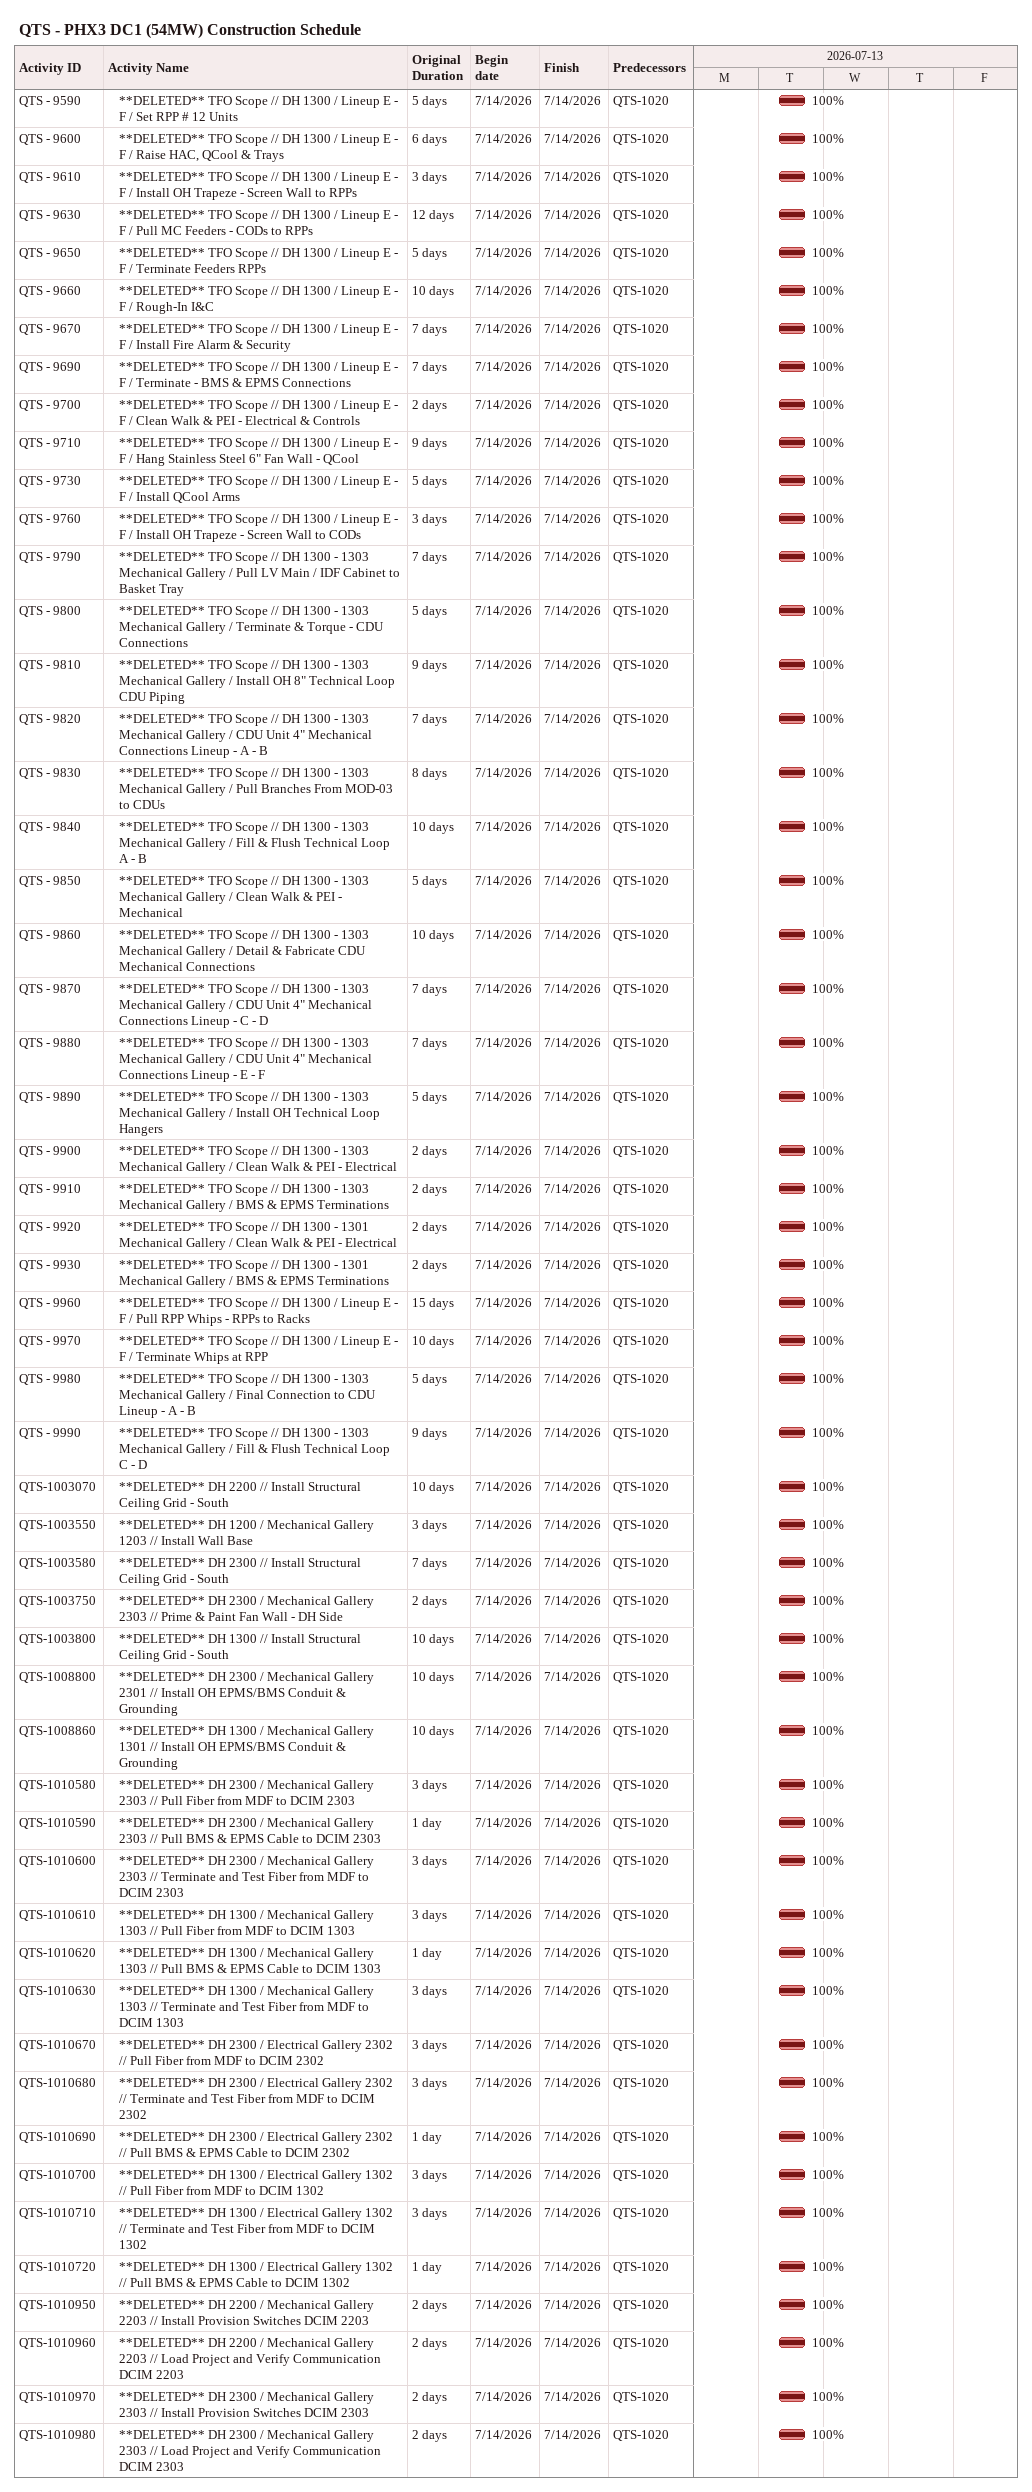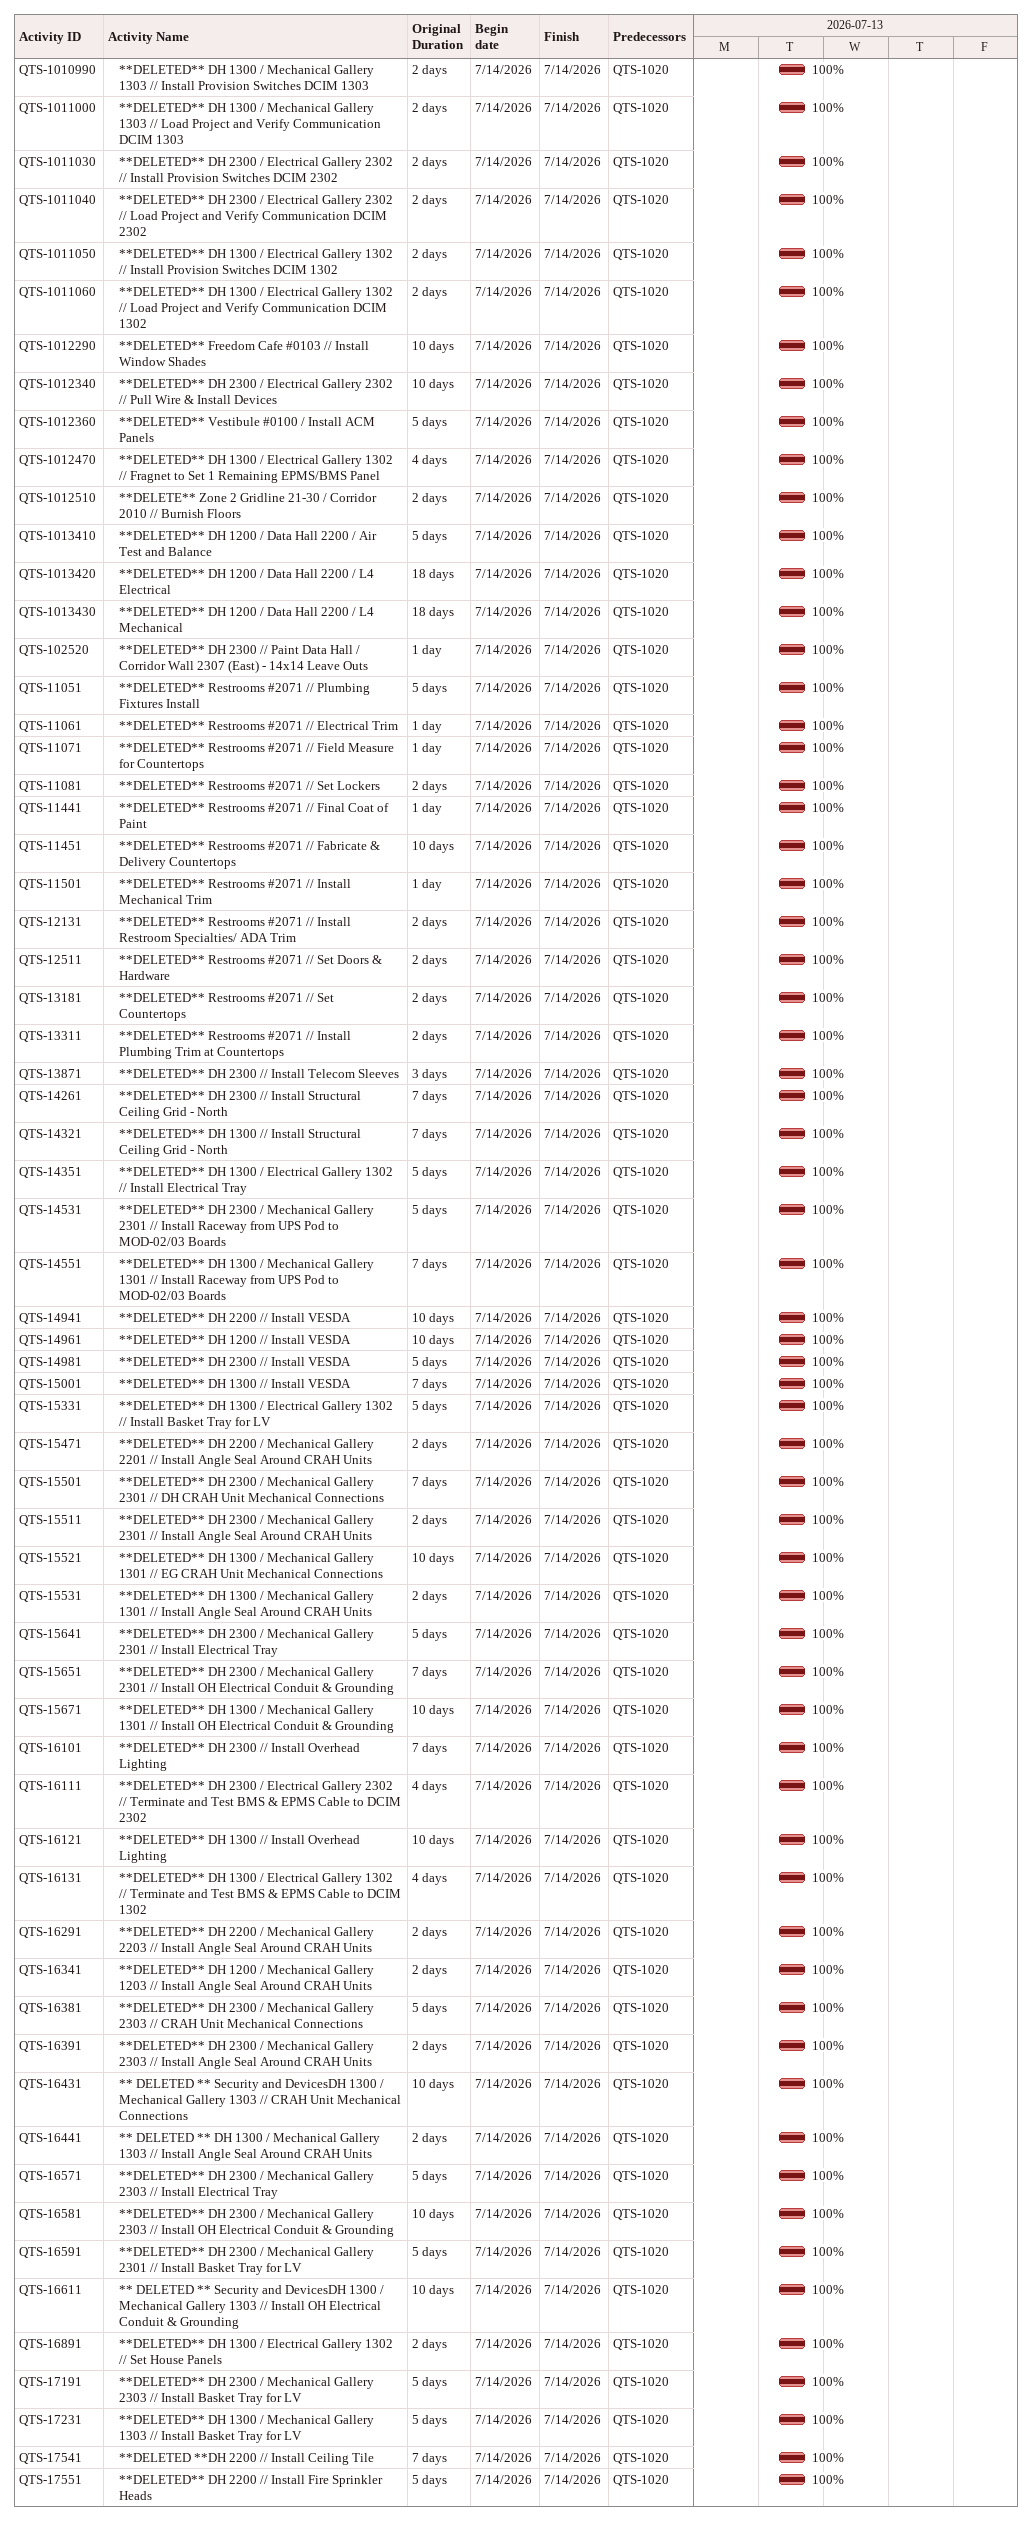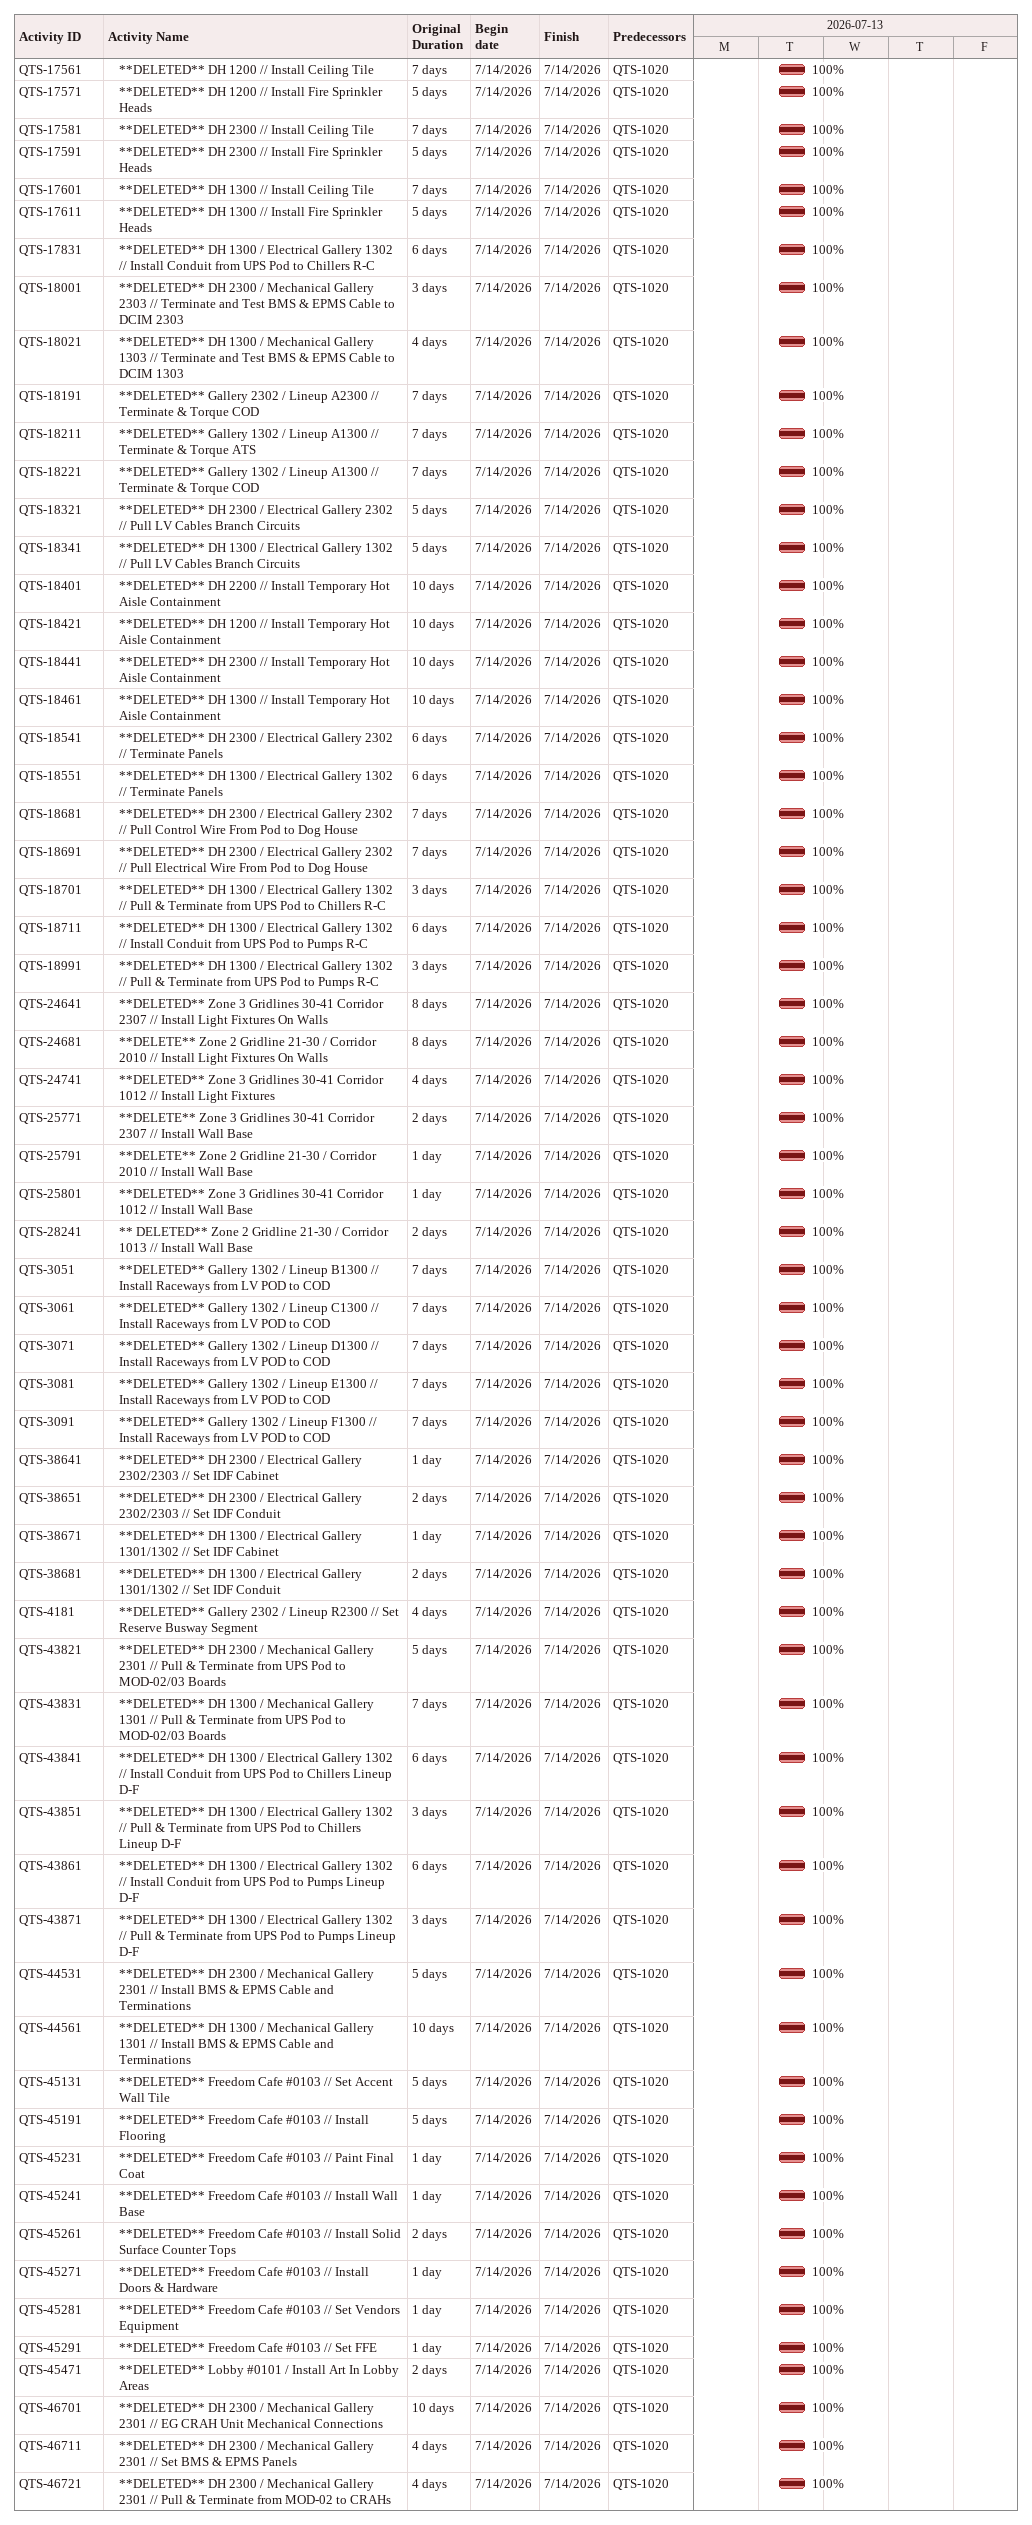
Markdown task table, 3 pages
QTS - PHX3 DC1 (54MW) Construction Schedule

| ID | Level | Task | Original duration | Start | Finish | Predecessors | % complete |
|---|---|---|---|---|---|---|---|
| QTS - 9590 | 2 | **DELETED** TFO Scope // DH 1300 / Lineup E - F / Set RPP # 12 Units | 5d | 2026-07-14 | 2026-07-14 | QTS-1020 | 100 |
| QTS - 9600 | 2 | **DELETED** TFO Scope // DH 1300 / Lineup E - F / Raise HAC, QCool & Trays | 6d | 2026-07-14 | 2026-07-14 | QTS-1020 | 100 |
| QTS - 9610 | 2 | **DELETED** TFO Scope // DH 1300 / Lineup E - F / Install OH Trapeze - Screen Wall to RPPs | 3d | 2026-07-14 | 2026-07-14 | QTS-1020 | 100 |
| QTS - 9630 | 2 | **DELETED** TFO Scope // DH 1300 / Lineup E - F / Pull MC Feeders - CODs to RPPs | 12d | 2026-07-14 | 2026-07-14 | QTS-1020 | 100 |
| QTS - 9650 | 2 | **DELETED** TFO Scope // DH 1300 / Lineup E - F / Terminate Feeders RPPs | 5d | 2026-07-14 | 2026-07-14 | QTS-1020 | 100 |
| QTS - 9660 | 2 | **DELETED** TFO Scope // DH 1300 / Lineup E - F / Rough-In I&C | 10d | 2026-07-14 | 2026-07-14 | QTS-1020 | 100 |
| QTS - 9670 | 2 | **DELETED** TFO Scope // DH 1300 / Lineup E - F / Install Fire Alarm & Security | 7d | 2026-07-14 | 2026-07-14 | QTS-1020 | 100 |
| QTS - 9690 | 2 | **DELETED** TFO Scope // DH 1300 / Lineup E - F / Terminate - BMS & EPMS Connections | 7d | 2026-07-14 | 2026-07-14 | QTS-1020 | 100 |
| QTS - 9700 | 2 | **DELETED** TFO Scope // DH 1300 / Lineup E - F / Clean Walk & PEI - Electrical & Controls | 2d | 2026-07-14 | 2026-07-14 | QTS-1020 | 100 |
| QTS - 9710 | 2 | **DELETED** TFO Scope // DH 1300 / Lineup E - F / Hang Stainless Steel 6" Fan Wall - QCool | 9d | 2026-07-14 | 2026-07-14 | QTS-1020 | 100 |
| QTS - 9730 | 2 | **DELETED** TFO Scope // DH 1300 / Lineup E - F / Install QCool Arms | 5d | 2026-07-14 | 2026-07-14 | QTS-1020 | 100 |
| QTS - 9760 | 2 | **DELETED** TFO Scope // DH 1300 / Lineup E - F / Install OH Trapeze - Screen Wall to CODs | 3d | 2026-07-14 | 2026-07-14 | QTS-1020 | 100 |
| QTS - 9790 | 2 | **DELETED** TFO Scope // DH 1300 - 1303 Mechanical Gallery / Pull LV Main / IDF Cabinet to Basket Tray | 7d | 2026-07-14 | 2026-07-14 | QTS-1020 | 100 |
| QTS - 9800 | 2 | **DELETED** TFO Scope // DH 1300 - 1303 Mechanical Gallery / Terminate & Torque - CDU Connections | 5d | 2026-07-14 | 2026-07-14 | QTS-1020 | 100 |
| QTS - 9810 | 2 | **DELETED** TFO Scope // DH 1300 - 1303 Mechanical Gallery / Install OH 8" Technical Loop CDU Piping | 9d | 2026-07-14 | 2026-07-14 | QTS-1020 | 100 |
| QTS - 9820 | 2 | **DELETED** TFO Scope // DH 1300 - 1303 Mechanical Gallery / CDU Unit 4" Mechanical Connections Lineup - A - B | 7d | 2026-07-14 | 2026-07-14 | QTS-1020 | 100 |
| QTS - 9830 | 2 | **DELETED** TFO Scope // DH 1300 - 1303 Mechanical Gallery / Pull Branches From MOD-03 to CDUs | 8d | 2026-07-14 | 2026-07-14 | QTS-1020 | 100 |
| QTS - 9840 | 2 | **DELETED** TFO Scope // DH 1300 - 1303 Mechanical Gallery / Fill & Flush Technical Loop A - B | 10d | 2026-07-14 | 2026-07-14 | QTS-1020 | 100 |
| QTS - 9850 | 2 | **DELETED** TFO Scope // DH 1300 - 1303 Mechanical Gallery / Clean Walk & PEI - Mechanical | 5d | 2026-07-14 | 2026-07-14 | QTS-1020 | 100 |
| QTS - 9860 | 2 | **DELETED** TFO Scope // DH 1300 - 1303 Mechanical Gallery / Detail & Fabricate CDU Mechanical Connections | 10d | 2026-07-14 | 2026-07-14 | QTS-1020 | 100 |
| QTS - 9870 | 2 | **DELETED** TFO Scope // DH 1300 - 1303 Mechanical Gallery / CDU Unit 4" Mechanical Connections Lineup - C - D | 7d | 2026-07-14 | 2026-07-14 | QTS-1020 | 100 |
| QTS - 9880 | 2 | **DELETED** TFO Scope // DH 1300 - 1303 Mechanical Gallery / CDU Unit 4" Mechanical Connections Lineup - E - F | 7d | 2026-07-14 | 2026-07-14 | QTS-1020 | 100 |
| QTS - 9890 | 2 | **DELETED** TFO Scope // DH 1300 - 1303 Mechanical Gallery / Install OH Technical Loop Hangers | 5d | 2026-07-14 | 2026-07-14 | QTS-1020 | 100 |
| QTS - 9900 | 2 | **DELETED** TFO Scope // DH 1300 - 1303 Mechanical Gallery / Clean Walk & PEI - Electrical | 2d | 2026-07-14 | 2026-07-14 | QTS-1020 | 100 |
| QTS - 9910 | 2 | **DELETED** TFO Scope // DH 1300 - 1303 Mechanical Gallery / BMS & EPMS Terminations | 2d | 2026-07-14 | 2026-07-14 | QTS-1020 | 100 |
| QTS - 9920 | 2 | **DELETED** TFO Scope // DH 1300 - 1301 Mechanical Gallery / Clean Walk & PEI - Electrical | 2d | 2026-07-14 | 2026-07-14 | QTS-1020 | 100 |
| QTS - 9930 | 2 | **DELETED** TFO Scope // DH 1300 - 1301 Mechanical Gallery / BMS & EPMS Terminations | 2d | 2026-07-14 | 2026-07-14 | QTS-1020 | 100 |
| QTS - 9960 | 2 | **DELETED** TFO Scope // DH 1300 / Lineup E - F / Pull RPP Whips - RPPs to Racks | 15d | 2026-07-14 | 2026-07-14 | QTS-1020 | 100 |
| QTS - 9970 | 2 | **DELETED** TFO Scope // DH 1300 / Lineup E - F / Terminate Whips at RPP | 10d | 2026-07-14 | 2026-07-14 | QTS-1020 | 100 |
| QTS - 9980 | 2 | **DELETED** TFO Scope // DH 1300 - 1303 Mechanical Gallery / Final Connection to CDU Lineup - A - B | 5d | 2026-07-14 | 2026-07-14 | QTS-1020 | 100 |
| QTS - 9990 | 2 | **DELETED** TFO Scope // DH 1300 - 1303 Mechanical Gallery / Fill & Flush Technical Loop C - D | 9d | 2026-07-14 | 2026-07-14 | QTS-1020 | 100 |
| QTS-1003070 | 2 | **DELETED** DH 2200 // Install Structural Ceiling Grid - South | 10d | 2026-07-14 | 2026-07-14 | QTS-1020 | 100 |
| QTS-1003550 | 2 | **DELETED** DH 1200 / Mechanical Gallery 1203 // Install Wall Base | 3d | 2026-07-14 | 2026-07-14 | QTS-1020 | 100 |
| QTS-1003580 | 2 | **DELETED** DH 2300 // Install Structural Ceiling Grid - South | 7d | 2026-07-14 | 2026-07-14 | QTS-1020 | 100 |
| QTS-1003750 | 2 | **DELETED** DH 2300 / Mechanical Gallery 2303 // Prime & Paint Fan Wall - DH Side | 2d | 2026-07-14 | 2026-07-14 | QTS-1020 | 100 |
| QTS-1003800 | 2 | **DELETED** DH 1300 // Install Structural Ceiling Grid - South | 10d | 2026-07-14 | 2026-07-14 | QTS-1020 | 100 |
| QTS-1008800 | 2 | **DELETED** DH 2300 / Mechanical Gallery 2301 // Install OH EPMS/BMS Conduit & Grounding | 10d | 2026-07-14 | 2026-07-14 | QTS-1020 | 100 |
| QTS-1008860 | 2 | **DELETED** DH 1300 / Mechanical Gallery 1301 // Install OH EPMS/BMS Conduit & Grounding | 10d | 2026-07-14 | 2026-07-14 | QTS-1020 | 100 |
| QTS-1010580 | 2 | **DELETED** DH 2300 / Mechanical Gallery 2303 // Pull Fiber from MDF to DCIM 2303 | 3d | 2026-07-14 | 2026-07-14 | QTS-1020 | 100 |
| QTS-1010590 | 2 | **DELETED** DH 2300 / Mechanical Gallery 2303 // Pull BMS & EPMS Cable to DCIM 2303 | 1d | 2026-07-14 | 2026-07-14 | QTS-1020 | 100 |
| QTS-1010600 | 2 | **DELETED** DH 2300 / Mechanical Gallery 2303 // Terminate and Test Fiber from MDF to DCIM 2303 | 3d | 2026-07-14 | 2026-07-14 | QTS-1020 | 100 |
| QTS-1010610 | 2 | **DELETED** DH 1300 / Mechanical Gallery 1303 // Pull Fiber from MDF to DCIM 1303 | 3d | 2026-07-14 | 2026-07-14 | QTS-1020 | 100 |
| QTS-1010620 | 2 | **DELETED** DH 1300 / Mechanical Gallery 1303 // Pull BMS & EPMS Cable to DCIM 1303 | 1d | 2026-07-14 | 2026-07-14 | QTS-1020 | 100 |
| QTS-1010630 | 2 | **DELETED** DH 1300 / Mechanical Gallery 1303 // Terminate and Test Fiber from MDF to DCIM 1303 | 3d | 2026-07-14 | 2026-07-14 | QTS-1020 | 100 |
| QTS-1010670 | 2 | **DELETED** DH 2300 / Electrical Gallery 2302 // Pull Fiber from MDF to DCIM 2302 | 3d | 2026-07-14 | 2026-07-14 | QTS-1020 | 100 |
| QTS-1010680 | 2 | **DELETED** DH 2300 / Electrical Gallery 2302 // Terminate and Test Fiber from MDF to DCIM 2302 | 3d | 2026-07-14 | 2026-07-14 | QTS-1020 | 100 |
| QTS-1010690 | 2 | **DELETED** DH 2300 / Electrical Gallery 2302 // Pull BMS & EPMS Cable to DCIM 2302 | 1d | 2026-07-14 | 2026-07-14 | QTS-1020 | 100 |
| QTS-1010700 | 2 | **DELETED** DH 1300 / Electrical Gallery 1302 // Pull Fiber from MDF to DCIM 1302 | 3d | 2026-07-14 | 2026-07-14 | QTS-1020 | 100 |
| QTS-1010710 | 2 | **DELETED** DH 1300 / Electrical Gallery 1302 // Terminate and Test Fiber from MDF to DCIM 1302 | 3d | 2026-07-14 | 2026-07-14 | QTS-1020 | 100 |
| QTS-1010720 | 2 | **DELETED** DH 1300 / Electrical Gallery 1302 // Pull BMS & EPMS Cable to DCIM 1302 | 1d | 2026-07-14 | 2026-07-14 | QTS-1020 | 100 |
| QTS-1010950 | 2 | **DELETED** DH 2200 / Mechanical Gallery 2203 // Install Provision Switches DCIM 2203 | 2d | 2026-07-14 | 2026-07-14 | QTS-1020 | 100 |
| QTS-1010960 | 2 | **DELETED** DH 2200 / Mechanical Gallery 2203 // Load Project and Verify Communication DCIM 2203 | 2d | 2026-07-14 | 2026-07-14 | QTS-1020 | 100 |
| QTS-1010970 | 2 | **DELETED** DH 2300 / Mechanical Gallery 2303 // Install Provision Switches DCIM 2303 | 2d | 2026-07-14 | 2026-07-14 | QTS-1020 | 100 |
| QTS-1010980 | 2 | **DELETED** DH 2300 / Mechanical Gallery 2303 // Load Project and Verify Communication DCIM 2303 | 2d | 2026-07-14 | 2026-07-14 | QTS-1020 | 100 |
| QTS-1010990 | 2 | **DELETED** DH 1300 / Mechanical Gallery 1303 // Install Provision Switches DCIM 1303 | 2d | 2026-07-14 | 2026-07-14 | QTS-1020 | 100 |
| QTS-1011000 | 2 | **DELETED** DH 1300 / Mechanical Gallery 1303 // Load Project and Verify Communication DCIM 1303 | 2d | 2026-07-14 | 2026-07-14 | QTS-1020 | 100 |
| QTS-1011030 | 2 | **DELETED** DH 2300 / Electrical Gallery 2302 // Install Provision Switches DCIM 2302 | 2d | 2026-07-14 | 2026-07-14 | QTS-1020 | 100 |
| QTS-1011040 | 2 | **DELETED** DH 2300 / Electrical Gallery 2302 // Load Project and Verify Communication DCIM 2302 | 2d | 2026-07-14 | 2026-07-14 | QTS-1020 | 100 |
| QTS-1011050 | 2 | **DELETED** DH 1300 / Electrical Gallery 1302 // Install Provision Switches DCIM 1302 | 2d | 2026-07-14 | 2026-07-14 | QTS-1020 | 100 |
| QTS-1011060 | 2 | **DELETED** DH 1300 / Electrical Gallery 1302 // Load Project and Verify Communication DCIM 1302 | 2d | 2026-07-14 | 2026-07-14 | QTS-1020 | 100 |
| QTS-1012290 | 2 | **DELETED** Freedom Cafe #0103 // Install Window Shades | 10d | 2026-07-14 | 2026-07-14 | QTS-1020 | 100 |
| QTS-1012340 | 2 | **DELETED** DH 2300 / Electrical Gallery 2302 // Pull Wire & Install Devices | 10d | 2026-07-14 | 2026-07-14 | QTS-1020 | 100 |
| QTS-1012360 | 2 | **DELETED** Vestibule #0100 / Install ACM Panels | 5d | 2026-07-14 | 2026-07-14 | QTS-1020 | 100 |
| QTS-1012470 | 2 | **DELETED** DH 1300 / Electrical Gallery 1302 // Fragnet to Set 1 Remaining EPMS/BMS Panel | 4d | 2026-07-14 | 2026-07-14 | QTS-1020 | 100 |
| QTS-1012510 | 2 | **DELETE** Zone 2 Gridline 21-30 / Corridor 2010 // Burnish Floors | 2d | 2026-07-14 | 2026-07-14 | QTS-1020 | 100 |
| QTS-1013410 | 2 | **DELETED** DH 1200 / Data Hall 2200 / Air Test and Balance | 5d | 2026-07-14 | 2026-07-14 | QTS-1020 | 100 |
| QTS-1013420 | 2 | **DELETED** DH 1200 / Data Hall 2200 / L4 Electrical | 18d | 2026-07-14 | 2026-07-14 | QTS-1020 | 100 |
| QTS-1013430 | 2 | **DELETED** DH 1200 / Data Hall 2200 / L4 Mechanical | 18d | 2026-07-14 | 2026-07-14 | QTS-1020 | 100 |
| QTS-102520 | 2 | **DELETED** DH 2300 // Paint Data Hall / Corridor Wall 2307 (East) - 14x14 Leave Outs | 1d | 2026-07-14 | 2026-07-14 | QTS-1020 | 100 |
| QTS-11051 | 2 | **DELETED** Restrooms #2071 // Plumbing Fixtures Install | 5d | 2026-07-14 | 2026-07-14 | QTS-1020 | 100 |
| QTS-11061 | 2 | **DELETED** Restrooms #2071 // Electrical Trim | 1d | 2026-07-14 | 2026-07-14 | QTS-1020 | 100 |
| QTS-11071 | 2 | **DELETED** Restrooms #2071 // Field Measure for Countertops | 1d | 2026-07-14 | 2026-07-14 | QTS-1020 | 100 |
| QTS-11081 | 2 | **DELETED** Restrooms #2071 // Set Lockers | 2d | 2026-07-14 | 2026-07-14 | QTS-1020 | 100 |
| QTS-11441 | 2 | **DELETED** Restrooms #2071 // Final Coat of Paint | 1d | 2026-07-14 | 2026-07-14 | QTS-1020 | 100 |
| QTS-11451 | 2 | **DELETED** Restrooms #2071 // Fabricate & Delivery Countertops | 10d | 2026-07-14 | 2026-07-14 | QTS-1020 | 100 |
| QTS-11501 | 2 | **DELETED** Restrooms #2071 // Install Mechanical Trim | 1d | 2026-07-14 | 2026-07-14 | QTS-1020 | 100 |
| QTS-12131 | 2 | **DELETED** Restrooms #2071 // Install Restroom Specialties/ ADA Trim | 2d | 2026-07-14 | 2026-07-14 | QTS-1020 | 100 |
| QTS-12511 | 2 | **DELETED** Restrooms #2071 // Set Doors & Hardware | 2d | 2026-07-14 | 2026-07-14 | QTS-1020 | 100 |
| QTS-13181 | 2 | **DELETED** Restrooms #2071 // Set Countertops | 2d | 2026-07-14 | 2026-07-14 | QTS-1020 | 100 |
| QTS-13311 | 2 | **DELETED** Restrooms #2071 // Install Plumbing Trim at Countertops | 2d | 2026-07-14 | 2026-07-14 | QTS-1020 | 100 |
| QTS-13871 | 2 | **DELETED** DH 2300 // Install Telecom Sleeves | 3d | 2026-07-14 | 2026-07-14 | QTS-1020 | 100 |
| QTS-14261 | 2 | **DELETED** DH 2300 // Install Structural Ceiling Grid - North | 7d | 2026-07-14 | 2026-07-14 | QTS-1020 | 100 |
| QTS-14321 | 2 | **DELETED** DH 1300 // Install Structural Ceiling Grid - North | 7d | 2026-07-14 | 2026-07-14 | QTS-1020 | 100 |
| QTS-14351 | 2 | **DELETED** DH 1300 / Electrical Gallery 1302 // Install Electrical Tray | 5d | 2026-07-14 | 2026-07-14 | QTS-1020 | 100 |
| QTS-14531 | 2 | **DELETED** DH 2300 / Mechanical Gallery 2301 // Install Raceway from UPS Pod to MOD-02/03 Boards | 5d | 2026-07-14 | 2026-07-14 | QTS-1020 | 100 |
| QTS-14551 | 2 | **DELETED** DH 1300 / Mechanical Gallery 1301 // Install Raceway from UPS Pod to MOD-02/03 Boards | 7d | 2026-07-14 | 2026-07-14 | QTS-1020 | 100 |
| QTS-14941 | 2 | **DELETED** DH 2200 // Install VESDA | 10d | 2026-07-14 | 2026-07-14 | QTS-1020 | 100 |
| QTS-14961 | 2 | **DELETED** DH 1200 // Install VESDA | 10d | 2026-07-14 | 2026-07-14 | QTS-1020 | 100 |
| QTS-14981 | 2 | **DELETED** DH 2300 // Install VESDA | 5d | 2026-07-14 | 2026-07-14 | QTS-1020 | 100 |
| QTS-15001 | 2 | **DELETED** DH 1300 // Install VESDA | 7d | 2026-07-14 | 2026-07-14 | QTS-1020 | 100 |
| QTS-15331 | 2 | **DELETED** DH 1300 / Electrical Gallery 1302 // Install Basket Tray for LV | 5d | 2026-07-14 | 2026-07-14 | QTS-1020 | 100 |
| QTS-15471 | 2 | **DELETED** DH 2200 / Mechanical Gallery 2201 // Install Angle Seal Around CRAH Units | 2d | 2026-07-14 | 2026-07-14 | QTS-1020 | 100 |
| QTS-15501 | 2 | **DELETED** DH 2300 / Mechanical Gallery 2301 // DH CRAH Unit Mechanical Connections | 7d | 2026-07-14 | 2026-07-14 | QTS-1020 | 100 |
| QTS-15511 | 2 | **DELETED** DH 2300 / Mechanical Gallery 2301 // Install Angle Seal Around CRAH Units | 2d | 2026-07-14 | 2026-07-14 | QTS-1020 | 100 |
| QTS-15521 | 2 | **DELETED** DH 1300 / Mechanical Gallery 1301 // EG CRAH Unit Mechanical Connections | 10d | 2026-07-14 | 2026-07-14 | QTS-1020 | 100 |
| QTS-15531 | 2 | **DELETED** DH 1300 / Mechanical Gallery 1301 // Install Angle Seal Around CRAH Units | 2d | 2026-07-14 | 2026-07-14 | QTS-1020 | 100 |
| QTS-15641 | 2 | **DELETED** DH 2300 / Mechanical Gallery 2301 // Install Electrical Tray | 5d | 2026-07-14 | 2026-07-14 | QTS-1020 | 100 |
| QTS-15651 | 2 | **DELETED** DH 2300 / Mechanical Gallery 2301 // Install OH Electrical Conduit & Grounding | 7d | 2026-07-14 | 2026-07-14 | QTS-1020 | 100 |
| QTS-15671 | 2 | **DELETED** DH 1300 / Mechanical Gallery 1301 // Install OH Electrical Conduit & Grounding | 10d | 2026-07-14 | 2026-07-14 | QTS-1020 | 100 |
| QTS-16101 | 2 | **DELETED** DH 2300 // Install Overhead Lighting | 7d | 2026-07-14 | 2026-07-14 | QTS-1020 | 100 |
| QTS-16111 | 2 | **DELETED** DH 2300 / Electrical Gallery 2302 // Terminate and Test BMS & EPMS Cable to DCIM 2302 | 4d | 2026-07-14 | 2026-07-14 | QTS-1020 | 100 |
| QTS-16121 | 2 | **DELETED** DH 1300 // Install Overhead Lighting | 10d | 2026-07-14 | 2026-07-14 | QTS-1020 | 100 |
| QTS-16131 | 2 | **DELETED** DH 1300 / Electrical Gallery 1302 // Terminate and Test BMS & EPMS Cable to DCIM 1302 | 4d | 2026-07-14 | 2026-07-14 | QTS-1020 | 100 |
| QTS-16291 | 2 | **DELETED** DH 2200 / Mechanical Gallery 2203 // Install Angle Seal Around CRAH Units | 2d | 2026-07-14 | 2026-07-14 | QTS-1020 | 100 |
| QTS-16341 | 2 | **DELETED** DH 1200 / Mechanical Gallery 1203 // Install Angle Seal Around CRAH Units | 2d | 2026-07-14 | 2026-07-14 | QTS-1020 | 100 |
| QTS-16381 | 2 | **DELETED** DH 2300 / Mechanical Gallery 2303 // CRAH Unit Mechanical Connections | 5d | 2026-07-14 | 2026-07-14 | QTS-1020 | 100 |
| QTS-16391 | 2 | **DELETED** DH 2300 / Mechanical Gallery 2303 // Install Angle Seal Around CRAH Units | 2d | 2026-07-14 | 2026-07-14 | QTS-1020 | 100 |
| QTS-16431 | 2 | ** DELETED ** Security and DevicesDH 1300 / Mechanical Gallery 1303 // CRAH Unit Mechanical Connections | 10d | 2026-07-14 | 2026-07-14 | QTS-1020 | 100 |
| QTS-16441 | 2 | ** DELETED ** DH 1300 / Mechanical Gallery 1303 // Install Angle Seal Around CRAH Units | 2d | 2026-07-14 | 2026-07-14 | QTS-1020 | 100 |
| QTS-16571 | 2 | **DELETED** DH 2300 / Mechanical Gallery 2303 // Install Electrical Tray | 5d | 2026-07-14 | 2026-07-14 | QTS-1020 | 100 |
| QTS-16581 | 2 | **DELETED** DH 2300 / Mechanical Gallery 2303 // Install OH Electrical Conduit & Grounding | 10d | 2026-07-14 | 2026-07-14 | QTS-1020 | 100 |
| QTS-16591 | 2 | **DELETED** DH 2300 / Mechanical Gallery 2301 // Install Basket Tray for LV | 5d | 2026-07-14 | 2026-07-14 | QTS-1020 | 100 |
| QTS-16611 | 2 | ** DELETED ** Security and DevicesDH 1300 / Mechanical Gallery 1303 // Install OH Electrical Conduit & Grounding | 10d | 2026-07-14 | 2026-07-14 | QTS-1020 | 100 |
| QTS-16891 | 2 | **DELETED** DH 1300 / Electrical Gallery 1302 // Set House Panels | 2d | 2026-07-14 | 2026-07-14 | QTS-1020 | 100 |
| QTS-17191 | 2 | **DELETED** DH 2300 / Mechanical Gallery 2303 // Install Basket Tray for LV | 5d | 2026-07-14 | 2026-07-14 | QTS-1020 | 100 |
| QTS-17231 | 2 | **DELETED** DH 1300 / Mechanical Gallery 1303 // Install Basket Tray for LV | 5d | 2026-07-14 | 2026-07-14 | QTS-1020 | 100 |
| QTS-17541 | 2 | **DELETED **DH 2200 // Install Ceiling Tile | 7d | 2026-07-14 | 2026-07-14 | QTS-1020 | 100 |
| QTS-17551 | 2 | **DELETED** DH 2200 // Install Fire Sprinkler Heads | 5d | 2026-07-14 | 2026-07-14 | QTS-1020 | 100 |
| QTS-17561 | 2 | **DELETED** DH 1200 // Install Ceiling Tile | 7d | 2026-07-14 | 2026-07-14 | QTS-1020 | 100 |
| QTS-17571 | 2 | **DELETED** DH 1200 // Install Fire Sprinkler Heads | 5d | 2026-07-14 | 2026-07-14 | QTS-1020 | 100 |
| QTS-17581 | 2 | **DELETED** DH 2300 // Install Ceiling Tile | 7d | 2026-07-14 | 2026-07-14 | QTS-1020 | 100 |
| QTS-17591 | 2 | **DELETED** DH 2300 // Install Fire Sprinkler Heads | 5d | 2026-07-14 | 2026-07-14 | QTS-1020 | 100 |
| QTS-17601 | 2 | **DELETED** DH 1300 // Install Ceiling Tile | 7d | 2026-07-14 | 2026-07-14 | QTS-1020 | 100 |
| QTS-17611 | 2 | **DELETED** DH 1300 // Install Fire Sprinkler Heads | 5d | 2026-07-14 | 2026-07-14 | QTS-1020 | 100 |
| QTS-17831 | 2 | **DELETED** DH 1300 / Electrical Gallery 1302 // Install Conduit from UPS Pod to Chillers R-C | 6d | 2026-07-14 | 2026-07-14 | QTS-1020 | 100 |
| QTS-18001 | 2 | **DELETED** DH 2300 / Mechanical Gallery 2303 // Terminate and Test BMS & EPMS Cable to DCIM 2303 | 3d | 2026-07-14 | 2026-07-14 | QTS-1020 | 100 |
| QTS-18021 | 2 | **DELETED** DH 1300 / Mechanical Gallery 1303 // Terminate and Test BMS & EPMS Cable to DCIM 1303 | 4d | 2026-07-14 | 2026-07-14 | QTS-1020 | 100 |
| QTS-18191 | 2 | **DELETED** Gallery 2302 / Lineup A2300 // Terminate & Torque COD | 7d | 2026-07-14 | 2026-07-14 | QTS-1020 | 100 |
| QTS-18211 | 2 | **DELETED** Gallery 1302 / Lineup A1300 // Terminate & Torque ATS | 7d | 2026-07-14 | 2026-07-14 | QTS-1020 | 100 |
| QTS-18221 | 2 | **DELETED** Gallery 1302 / Lineup A1300 // Terminate & Torque COD | 7d | 2026-07-14 | 2026-07-14 | QTS-1020 | 100 |
| QTS-18321 | 2 | **DELETED** DH 2300 / Electrical Gallery 2302 // Pull LV Cables Branch Circuits | 5d | 2026-07-14 | 2026-07-14 | QTS-1020 | 100 |
| QTS-18341 | 2 | **DELETED** DH 1300 / Electrical Gallery 1302 // Pull LV Cables Branch Circuits | 5d | 2026-07-14 | 2026-07-14 | QTS-1020 | 100 |
| QTS-18401 | 2 | **DELETED** DH 2200 // Install Temporary Hot Aisle Containment | 10d | 2026-07-14 | 2026-07-14 | QTS-1020 | 100 |
| QTS-18421 | 2 | **DELETED** DH 1200 // Install Temporary Hot Aisle Containment | 10d | 2026-07-14 | 2026-07-14 | QTS-1020 | 100 |
| QTS-18441 | 2 | **DELETED** DH 2300 // Install Temporary Hot Aisle Containment | 10d | 2026-07-14 | 2026-07-14 | QTS-1020 | 100 |
| QTS-18461 | 2 | **DELETED** DH 1300 // Install Temporary Hot Aisle Containment | 10d | 2026-07-14 | 2026-07-14 | QTS-1020 | 100 |
| QTS-18541 | 2 | **DELETED** DH 2300 / Electrical Gallery 2302 // Terminate Panels | 6d | 2026-07-14 | 2026-07-14 | QTS-1020 | 100 |
| QTS-18551 | 2 | **DELETED** DH 1300 / Electrical Gallery 1302 // Terminate Panels | 6d | 2026-07-14 | 2026-07-14 | QTS-1020 | 100 |
| QTS-18681 | 2 | **DELETED** DH 2300 / Electrical Gallery 2302 // Pull Control Wire From Pod to Dog House | 7d | 2026-07-14 | 2026-07-14 | QTS-1020 | 100 |
| QTS-18691 | 2 | **DELETED** DH 2300 / Electrical Gallery 2302 // Pull Electrical Wire From Pod to Dog House | 7d | 2026-07-14 | 2026-07-14 | QTS-1020 | 100 |
| QTS-18701 | 2 | **DELETED** DH 1300 / Electrical Gallery 1302 // Pull & Terminate from UPS Pod to Chillers R-C | 3d | 2026-07-14 | 2026-07-14 | QTS-1020 | 100 |
| QTS-18711 | 2 | **DELETED** DH 1300 / Electrical Gallery 1302 // Install Conduit from UPS Pod to Pumps R-C | 6d | 2026-07-14 | 2026-07-14 | QTS-1020 | 100 |
| QTS-18991 | 2 | **DELETED** DH 1300 / Electrical Gallery 1302 // Pull & Terminate from UPS Pod to Pumps R-C | 3d | 2026-07-14 | 2026-07-14 | QTS-1020 | 100 |
| QTS-24641 | 2 | **DELETED** Zone 3 Gridlines 30-41 Corridor 2307 // Install Light Fixtures On Walls | 8d | 2026-07-14 | 2026-07-14 | QTS-1020 | 100 |
| QTS-24681 | 2 | **DELETE** Zone 2 Gridline 21-30 / Corridor 2010 // Install Light Fixtures On Walls | 8d | 2026-07-14 | 2026-07-14 | QTS-1020 | 100 |
| QTS-24741 | 2 | **DELETED** Zone 3 Gridlines 30-41 Corridor 1012 // Install Light Fixtures | 4d | 2026-07-14 | 2026-07-14 | QTS-1020 | 100 |
| QTS-25771 | 2 | **DELETE** Zone 3 Gridlines 30-41 Corridor 2307 // Install Wall Base | 2d | 2026-07-14 | 2026-07-14 | QTS-1020 | 100 |
| QTS-25791 | 2 | **DELETE** Zone 2 Gridline 21-30 / Corridor 2010 // Install Wall Base | 1d | 2026-07-14 | 2026-07-14 | QTS-1020 | 100 |
| QTS-25801 | 2 | **DELETED** Zone 3 Gridlines 30-41 Corridor 1012 // Install Wall Base | 1d | 2026-07-14 | 2026-07-14 | QTS-1020 | 100 |
| QTS-28241 | 2 | ** DELETED** Zone 2 Gridline 21-30 / Corridor 1013 // Install Wall Base | 2d | 2026-07-14 | 2026-07-14 | QTS-1020 | 100 |
| QTS-3051 | 2 | **DELETED** Gallery 1302 / Lineup B1300 // Install Raceways from LV POD to COD | 7d | 2026-07-14 | 2026-07-14 | QTS-1020 | 100 |
| QTS-3061 | 2 | **DELETED** Gallery 1302 / Lineup C1300 // Install Raceways from LV POD to COD | 7d | 2026-07-14 | 2026-07-14 | QTS-1020 | 100 |
| QTS-3071 | 2 | **DELETED** Gallery 1302 / Lineup D1300 // Install Raceways from LV POD to COD | 7d | 2026-07-14 | 2026-07-14 | QTS-1020 | 100 |
| QTS-3081 | 2 | **DELETED** Gallery 1302 / Lineup E1300 // Install Raceways from LV POD to COD | 7d | 2026-07-14 | 2026-07-14 | QTS-1020 | 100 |
| QTS-3091 | 2 | **DELETED** Gallery 1302 / Lineup F1300 // Install Raceways from LV POD to COD | 7d | 2026-07-14 | 2026-07-14 | QTS-1020 | 100 |
| QTS-38641 | 2 | **DELETED** DH 2300 / Electrical Gallery 2302/2303 // Set IDF Cabinet | 1d | 2026-07-14 | 2026-07-14 | QTS-1020 | 100 |
| QTS-38651 | 2 | **DELETED** DH 2300 / Electrical Gallery 2302/2303 // Set IDF Conduit | 2d | 2026-07-14 | 2026-07-14 | QTS-1020 | 100 |
| QTS-38671 | 2 | **DELETED** DH 1300 / Electrical Gallery 1301/1302 // Set IDF Cabinet | 1d | 2026-07-14 | 2026-07-14 | QTS-1020 | 100 |
| QTS-38681 | 2 | **DELETED** DH 1300 / Electrical Gallery 1301/1302 // Set IDF Conduit | 2d | 2026-07-14 | 2026-07-14 | QTS-1020 | 100 |
| QTS-4181 | 2 | **DELETED** Gallery 2302 / Lineup R2300 // Set Reserve Busway Segment | 4d | 2026-07-14 | 2026-07-14 | QTS-1020 | 100 |
| QTS-43821 | 2 | **DELETED** DH 2300 / Mechanical Gallery 2301 // Pull & Terminate from UPS Pod to MOD-02/03 Boards | 5d | 2026-07-14 | 2026-07-14 | QTS-1020 | 100 |
| QTS-43831 | 2 | **DELETED** DH 1300 / Mechanical Gallery 1301 // Pull & Terminate from UPS Pod to MOD-02/03 Boards | 7d | 2026-07-14 | 2026-07-14 | QTS-1020 | 100 |
| QTS-43841 | 2 | **DELETED** DH 1300 / Electrical Gallery 1302 // Install Conduit from UPS Pod to Chillers Lineup D-F | 6d | 2026-07-14 | 2026-07-14 | QTS-1020 | 100 |
| QTS-43851 | 2 | **DELETED** DH 1300 / Electrical Gallery 1302 // Pull & Terminate from UPS Pod to Chillers Lineup D-F | 3d | 2026-07-14 | 2026-07-14 | QTS-1020 | 100 |
| QTS-43861 | 2 | **DELETED** DH 1300 / Electrical Gallery 1302 // Install Conduit from UPS Pod to Pumps Lineup D-F | 6d | 2026-07-14 | 2026-07-14 | QTS-1020 | 100 |
| QTS-43871 | 2 | **DELETED** DH 1300 / Electrical Gallery 1302 // Pull & Terminate from UPS Pod to Pumps Lineup D-F | 3d | 2026-07-14 | 2026-07-14 | QTS-1020 | 100 |
| QTS-44531 | 2 | **DELETED** DH 2300 / Mechanical Gallery 2301 // Install BMS & EPMS Cable and Terminations | 5d | 2026-07-14 | 2026-07-14 | QTS-1020 | 100 |
| QTS-44561 | 2 | **DELETED** DH 1300 / Mechanical Gallery 1301 // Install BMS & EPMS Cable and Terminations | 10d | 2026-07-14 | 2026-07-14 | QTS-1020 | 100 |
| QTS-45131 | 2 | **DELETED** Freedom Cafe #0103 // Set Accent Wall Tile | 5d | 2026-07-14 | 2026-07-14 | QTS-1020 | 100 |
| QTS-45191 | 2 | **DELETED** Freedom Cafe #0103 // Install Flooring | 5d | 2026-07-14 | 2026-07-14 | QTS-1020 | 100 |
| QTS-45231 | 2 | **DELETED** Freedom Cafe #0103 // Paint Final Coat | 1d | 2026-07-14 | 2026-07-14 | QTS-1020 | 100 |
| QTS-45241 | 2 | **DELETED** Freedom Cafe #0103 // Install Wall Base | 1d | 2026-07-14 | 2026-07-14 | QTS-1020 | 100 |
| QTS-45261 | 2 | **DELETED** Freedom Cafe #0103 // Install Solid Surface Counter Tops | 2d | 2026-07-14 | 2026-07-14 | QTS-1020 | 100 |
| QTS-45271 | 2 | **DELETED** Freedom Cafe #0103 // Install Doors & Hardware | 1d | 2026-07-14 | 2026-07-14 | QTS-1020 | 100 |
| QTS-45281 | 2 | **DELETED** Freedom Cafe #0103 // Set Vendors Equipment | 1d | 2026-07-14 | 2026-07-14 | QTS-1020 | 100 |
| QTS-45291 | 2 | **DELETED** Freedom Cafe #0103 // Set FFE | 1d | 2026-07-14 | 2026-07-14 | QTS-1020 | 100 |
| QTS-45471 | 2 | **DELETED** Lobby #0101 / Install Art In Lobby Areas | 2d | 2026-07-14 | 2026-07-14 | QTS-1020 | 100 |
| QTS-46701 | 2 | **DELETED** DH 2300 / Mechanical Gallery 2301 // EG CRAH Unit Mechanical Connections | 10d | 2026-07-14 | 2026-07-14 | QTS-1020 | 100 |
| QTS-46711 | 2 | **DELETED** DH 2300 / Mechanical Gallery 2301 // Set BMS & EPMS Panels | 4d | 2026-07-14 | 2026-07-14 | QTS-1020 | 100 |
| QTS-46721 | 2 | **DELETED** DH 2300 / Mechanical Gallery 2301 // Pull & Terminate from MOD-02 to CRAHs | 4d | 2026-07-14 | 2026-07-14 | QTS-1020 | 100 |
